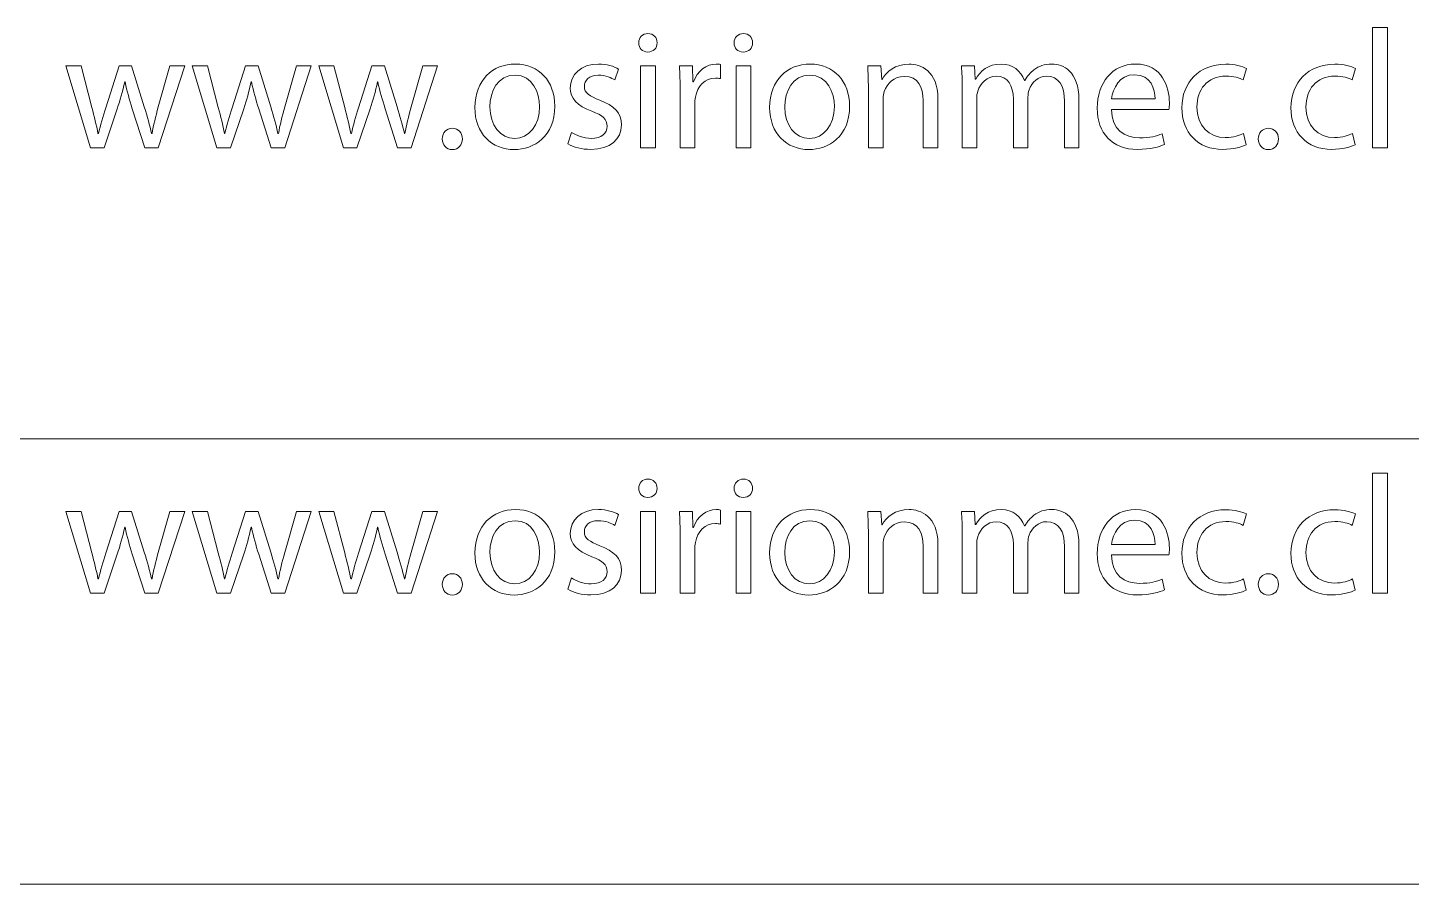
# Model space of a CAD drawing. Header units: inches. Extents: x 4400 to 4800, y 4100 to 4300.
# Drawn here: x 4729.27 to 4770.2, y 4127.54 to 4152.88 of the extents above; entities that cross this region are included whole.
import ezdxf

# ---------------------------------------------------------------- set-up
doc = ezdxf.new("R2010")
doc.units = ezdxf.units.IN
doc.header["$MEASUREMENT"] = 0
doc.layers.add('Capa 1', color=7, linetype='Continuous')

# ---------------------------------------------------------------- blocks, each defined once
blk = doc.blocks.new('block 58')
at = {"layer": 'Capa 1', "color": 1, "lineweight": 9, "true_color": 0xff0000}
for points in [[(4769.051, 4152.876), (4769.491, 4152.876), (4769.491, 4149.325), (4769.051, 4149.325), (4769.051, 4152.876)], [(4747.397, 4149.325), (4747.397, 4151.746), (4747.836, 4151.746), (4747.836, 4149.325), (4747.397, 4149.325)], [(4750.221, 4149.325), (4750.221, 4151.746), (4750.661, 4151.746), (4750.661, 4149.325), (4750.221, 4149.325)]]:
    blk.add_lwpolyline(points, dxfattribs=at)
for points, knots in [([(4747.887, 4152.426), (4747.891, 4152.275), (4747.781, 4152.156), (4747.606, 4152.156), (4747.451, 4152.156), (4747.342, 4152.275), (4747.342, 4152.426), (4747.342, 4152.581), (4747.457, 4152.701), (4747.616, 4152.701), (4747.781, 4152.701), (4747.887, 4152.581), (4747.887, 4152.426)], [0, 0, 0, 0, 1, 1, 1, 2, 2, 2, 3, 3, 3, 4, 4, 4, 4]), ([(4750.711, 4152.426), (4750.716, 4152.275), (4750.606, 4152.156), (4750.431, 4152.156), (4750.276, 4152.156), (4750.166, 4152.275), (4750.166, 4152.426), (4750.166, 4152.581), (4750.281, 4152.701), (4750.441, 4152.701), (4750.606, 4152.701), (4750.711, 4152.581), (4750.711, 4152.426)], [0, 0, 0, 0, 1, 1, 1, 2, 2, 2, 3, 3, 3, 4, 4, 4, 4]), ([(4730.846, 4151.746), (4730.846, 4151.746), (4731.167, 4150.515), (4731.167, 4150.515), (4731.236, 4150.245), (4731.302, 4149.995), (4731.347, 4149.745), (4731.347, 4149.745), (4731.362, 4149.745), (4731.362, 4149.745), (4731.416, 4149.99), (4731.497, 4150.25), (4731.577, 4150.51), (4731.577, 4150.51), (4731.972, 4151.746), (4731.972, 4151.746), (4731.972, 4151.746), (4732.342, 4151.746), (4732.342, 4151.746), (4732.342, 4151.746), (4732.717, 4150.535), (4732.717, 4150.535), (4732.807, 4150.245), (4732.877, 4149.99), (4732.932, 4149.745), (4732.932, 4149.745), (4732.947, 4149.745), (4732.947, 4149.745), (4732.987, 4149.99), (4733.052, 4150.245), (4733.132, 4150.53), (4733.132, 4150.53), (4733.477, 4151.746), (4733.477, 4151.746), (4733.477, 4151.746), (4733.912, 4151.746), (4733.912, 4151.746), (4733.912, 4151.746), (4733.132, 4149.325), (4733.132, 4149.325), (4733.132, 4149.325), (4732.732, 4149.325), (4732.732, 4149.325), (4732.732, 4149.325), (4732.362, 4150.48), (4732.362, 4150.48), (4732.277, 4150.75), (4732.207, 4150.99), (4732.147, 4151.275), (4732.147, 4151.275), (4732.137, 4151.275), (4732.137, 4151.275), (4732.077, 4150.985), (4732.002, 4150.735), (4731.917, 4150.475), (4731.917, 4150.475), (4731.527, 4149.325), (4731.527, 4149.325), (4731.527, 4149.325), (4731.127, 4149.325), (4731.127, 4149.325), (4731.127, 4149.325), (4730.397, 4151.746), (4730.397, 4151.746), (4730.397, 4151.746), (4730.846, 4151.746), (4730.846, 4151.746)], [0, 0, 0, 0, 1, 1, 1, 2, 2, 2, 3, 3, 3, 4, 4, 4, 5, 5, 5, 6, 6, 6, 7, 7, 7, 8, 8, 8, 9, 9, 9, 10, 10, 10, 11, 11, 11, 12, 12, 12, 13, 13, 13, 14, 14, 14, 15, 15, 15, 16, 16, 16, 17, 17, 17, 18, 18, 18, 19, 19, 19, 20, 20, 20, 21, 21, 21, 22, 22, 22, 22]), ([(4734.586, 4151.746), (4734.586, 4151.746), (4734.907, 4150.515), (4734.907, 4150.515), (4734.976, 4150.245), (4735.042, 4149.995), (4735.087, 4149.745), (4735.087, 4149.745), (4735.102, 4149.745), (4735.102, 4149.745), (4735.156, 4149.99), (4735.237, 4150.25), (4735.317, 4150.51), (4735.317, 4150.51), (4735.712, 4151.746), (4735.712, 4151.746), (4735.712, 4151.746), (4736.082, 4151.746), (4736.082, 4151.746), (4736.082, 4151.746), (4736.457, 4150.535), (4736.457, 4150.535), (4736.547, 4150.245), (4736.617, 4149.99), (4736.672, 4149.745), (4736.672, 4149.745), (4736.687, 4149.745), (4736.687, 4149.745), (4736.727, 4149.99), (4736.792, 4150.245), (4736.872, 4150.53), (4736.872, 4150.53), (4737.217, 4151.746), (4737.217, 4151.746), (4737.217, 4151.746), (4737.652, 4151.746), (4737.652, 4151.746), (4737.652, 4151.746), (4736.872, 4149.325), (4736.872, 4149.325), (4736.872, 4149.325), (4736.472, 4149.325), (4736.472, 4149.325), (4736.472, 4149.325), (4736.102, 4150.48), (4736.102, 4150.48), (4736.017, 4150.75), (4735.947, 4150.99), (4735.887, 4151.275), (4735.887, 4151.275), (4735.877, 4151.275), (4735.877, 4151.275), (4735.817, 4150.985), (4735.742, 4150.735), (4735.657, 4150.475), (4735.657, 4150.475), (4735.267, 4149.325), (4735.267, 4149.325), (4735.267, 4149.325), (4734.867, 4149.325), (4734.867, 4149.325), (4734.867, 4149.325), (4734.137, 4151.746), (4734.137, 4151.746), (4734.137, 4151.746), (4734.586, 4151.746), (4734.586, 4151.746)], [0, 0, 0, 0, 1, 1, 1, 2, 2, 2, 3, 3, 3, 4, 4, 4, 5, 5, 5, 6, 6, 6, 7, 7, 7, 8, 8, 8, 9, 9, 9, 10, 10, 10, 11, 11, 11, 12, 12, 12, 13, 13, 13, 14, 14, 14, 15, 15, 15, 16, 16, 16, 17, 17, 17, 18, 18, 18, 19, 19, 19, 20, 20, 20, 21, 21, 21, 22, 22, 22, 22]), ([(4738.326, 4151.746), (4738.326, 4151.746), (4738.647, 4150.515), (4738.647, 4150.515), (4738.716, 4150.245), (4738.782, 4149.995), (4738.827, 4149.745), (4738.827, 4149.745), (4738.842, 4149.745), (4738.842, 4149.745), (4738.896, 4149.99), (4738.977, 4150.25), (4739.057, 4150.51), (4739.057, 4150.51), (4739.452, 4151.746), (4739.452, 4151.746), (4739.452, 4151.746), (4739.822, 4151.746), (4739.822, 4151.746), (4739.822, 4151.746), (4740.197, 4150.535), (4740.197, 4150.535), (4740.287, 4150.245), (4740.357, 4149.99), (4740.412, 4149.745), (4740.412, 4149.745), (4740.427, 4149.745), (4740.427, 4149.745), (4740.467, 4149.99), (4740.532, 4150.245), (4740.612, 4150.53), (4740.612, 4150.53), (4740.957, 4151.746), (4740.957, 4151.746), (4740.957, 4151.746), (4741.392, 4151.746), (4741.392, 4151.746), (4741.392, 4151.746), (4740.612, 4149.325), (4740.612, 4149.325), (4740.612, 4149.325), (4740.212, 4149.325), (4740.212, 4149.325), (4740.212, 4149.325), (4739.842, 4150.48), (4739.842, 4150.48), (4739.757, 4150.75), (4739.687, 4150.99), (4739.627, 4151.275), (4739.627, 4151.275), (4739.617, 4151.275), (4739.617, 4151.275), (4739.557, 4150.985), (4739.482, 4150.735), (4739.396, 4150.475), (4739.396, 4150.475), (4739.007, 4149.325), (4739.007, 4149.325), (4739.007, 4149.325), (4738.607, 4149.325), (4738.607, 4149.325), (4738.607, 4149.325), (4737.877, 4151.746), (4737.877, 4151.746), (4737.877, 4151.746), (4738.326, 4151.746), (4738.326, 4151.746)], [0, 0, 0, 0, 1, 1, 1, 2, 2, 2, 3, 3, 3, 4, 4, 4, 5, 5, 5, 6, 6, 6, 7, 7, 7, 8, 8, 8, 9, 9, 9, 10, 10, 10, 11, 11, 11, 12, 12, 12, 13, 13, 13, 14, 14, 14, 15, 15, 15, 16, 16, 16, 17, 17, 17, 18, 18, 18, 19, 19, 19, 20, 20, 20, 21, 21, 21, 22, 22, 22, 22]), ([(4744.862, 4150.555), (4744.862, 4149.66), (4744.242, 4149.27), (4743.657, 4149.27), (4743.001, 4149.27), (4742.496, 4149.75), (4742.496, 4150.515), (4742.496, 4151.325), (4743.026, 4151.8), (4743.697, 4151.8), (4744.392, 4151.8), (4744.862, 4151.295), (4744.862, 4150.555)], [0, 0, 0, 0, 1, 1, 1, 2, 2, 2, 3, 3, 3, 4, 4, 4, 4]), ([(4745.356, 4149.775), (4745.486, 4149.69), (4745.716, 4149.6), (4745.936, 4149.6), (4746.256, 4149.6), (4746.407, 4149.76), (4746.407, 4149.96), (4746.407, 4150.17), (4746.281, 4150.285), (4745.956, 4150.405), (4745.521, 4150.56), (4745.316, 4150.8), (4745.316, 4151.09), (4745.316, 4151.48), (4745.631, 4151.8), (4746.151, 4151.8), (4746.396, 4151.8), (4746.611, 4151.73), (4746.746, 4151.65), (4746.746, 4151.65), (4746.636, 4151.33), (4746.636, 4151.33), (4746.542, 4151.39), (4746.367, 4151.47), (4746.141, 4151.47), (4745.882, 4151.47), (4745.736, 4151.32), (4745.736, 4151.14), (4745.736, 4150.94), (4745.882, 4150.85), (4746.196, 4150.73), (4746.616, 4150.57), (4746.832, 4150.36), (4746.832, 4150), (4746.832, 4149.575), (4746.502, 4149.275), (4745.926, 4149.275), (4745.661, 4149.275), (4745.416, 4149.34), (4745.246, 4149.44), (4745.246, 4149.44), (4745.356, 4149.775), (4745.356, 4149.775)], [0, 0, 0, 0, 1, 1, 1, 2, 2, 2, 3, 3, 3, 4, 4, 4, 5, 5, 5, 6, 6, 6, 7, 7, 7, 8, 8, 8, 9, 9, 9, 10, 10, 10, 11, 11, 11, 12, 12, 12, 13, 13, 13, 14, 14, 14, 14]), ([(4748.567, 4150.99), (4748.567, 4151.275), (4748.561, 4151.52), (4748.547, 4151.746), (4748.547, 4151.746), (4748.931, 4151.746), (4748.931, 4151.746), (4748.931, 4151.746), (4748.946, 4151.27), (4748.946, 4151.27), (4748.946, 4151.27), (4748.966, 4151.27), (4748.966, 4151.27), (4749.077, 4151.595), (4749.342, 4151.8), (4749.637, 4151.8), (4749.686, 4151.8), (4749.721, 4151.796), (4749.761, 4151.786), (4749.761, 4151.786), (4749.761, 4151.37), (4749.761, 4151.37), (4749.717, 4151.38), (4749.672, 4151.385), (4749.611, 4151.385), (4749.301, 4151.385), (4749.081, 4151.15), (4749.021, 4150.82), (4749.012, 4150.76), (4749.001, 4150.69), (4749.001, 4150.615), (4749.001, 4150.615), (4749.001, 4149.325), (4749.001, 4149.325), (4749.001, 4149.325), (4748.567, 4149.325), (4748.567, 4149.325), (4748.567, 4149.325), (4748.567, 4150.99), (4748.567, 4150.99)], [0, 0, 0, 0, 1, 1, 1, 2, 2, 2, 3, 3, 3, 4, 4, 4, 5, 5, 5, 6, 6, 6, 7, 7, 7, 8, 8, 8, 9, 9, 9, 10, 10, 10, 11, 11, 11, 12, 12, 12, 13, 13, 13, 13]), ([(4753.581, 4150.555), (4753.581, 4149.66), (4752.961, 4149.27), (4752.376, 4149.27), (4751.721, 4149.27), (4751.216, 4149.75), (4751.216, 4150.515), (4751.216, 4151.325), (4751.746, 4151.8), (4752.416, 4151.8), (4753.111, 4151.8), (4753.581, 4151.295), (4753.581, 4150.555)], [0, 0, 0, 0, 1, 1, 1, 2, 2, 2, 3, 3, 3, 4, 4, 4, 4]), ([(4754.136, 4151.09), (4754.136, 4151.34), (4754.131, 4151.545), (4754.116, 4151.746), (4754.116, 4151.746), (4754.506, 4151.746), (4754.506, 4151.746), (4754.506, 4151.746), (4754.531, 4151.345), (4754.531, 4151.345), (4754.531, 4151.345), (4754.541, 4151.345), (4754.541, 4151.345), (4754.661, 4151.575), (4754.941, 4151.8), (4755.341, 4151.8), (4755.676, 4151.8), (4756.196, 4151.601), (4756.196, 4150.77), (4756.196, 4150.77), (4756.196, 4149.325), (4756.196, 4149.325), (4756.196, 4149.325), (4755.757, 4149.325), (4755.757, 4149.325), (4755.757, 4149.325), (4755.757, 4150.72), (4755.757, 4150.72), (4755.757, 4151.11), (4755.611, 4151.435), (4755.196, 4151.435), (4754.906, 4151.435), (4754.681, 4151.23), (4754.606, 4150.985), (4754.586, 4150.93), (4754.576, 4150.855), (4754.576, 4150.78), (4754.576, 4150.78), (4754.576, 4149.325), (4754.576, 4149.325), (4754.576, 4149.325), (4754.136, 4149.325), (4754.136, 4149.325), (4754.136, 4149.325), (4754.136, 4151.09), (4754.136, 4151.09)], [0, 0, 0, 0, 1, 1, 1, 2, 2, 2, 3, 3, 3, 4, 4, 4, 5, 5, 5, 6, 6, 6, 7, 7, 7, 8, 8, 8, 9, 9, 9, 10, 10, 10, 11, 11, 11, 12, 12, 12, 13, 13, 13, 14, 14, 14, 15, 15, 15, 15]), ([(4756.911, 4151.09), (4756.911, 4151.34), (4756.906, 4151.545), (4756.891, 4151.746), (4756.891, 4151.746), (4757.276, 4151.746), (4757.276, 4151.746), (4757.276, 4151.746), (4757.296, 4151.355), (4757.296, 4151.355), (4757.296, 4151.355), (4757.311, 4151.355), (4757.311, 4151.355), (4757.446, 4151.585), (4757.671, 4151.8), (4758.071, 4151.8), (4758.401, 4151.8), (4758.651, 4151.601), (4758.757, 4151.315), (4758.757, 4151.315), (4758.766, 4151.315), (4758.766, 4151.315), (4758.841, 4151.45), (4758.936, 4151.555), (4759.036, 4151.63), (4759.182, 4151.74), (4759.342, 4151.8), (4759.572, 4151.8), (4759.891, 4151.8), (4760.367, 4151.591), (4760.367, 4150.75), (4760.367, 4150.75), (4760.367, 4149.325), (4760.367, 4149.325), (4760.367, 4149.325), (4759.937, 4149.325), (4759.937, 4149.325), (4759.937, 4149.325), (4759.937, 4150.695), (4759.937, 4150.695), (4759.937, 4151.16), (4759.767, 4151.44), (4759.411, 4151.44), (4759.162, 4151.44), (4758.967, 4151.255), (4758.892, 4151.04), (4758.872, 4150.98), (4758.856, 4150.9), (4758.856, 4150.82), (4758.856, 4150.82), (4758.856, 4149.325), (4758.856, 4149.325), (4758.856, 4149.325), (4758.427, 4149.325), (4758.427, 4149.325), (4758.427, 4149.325), (4758.427, 4150.775), (4758.427, 4150.775), (4758.427, 4151.16), (4758.256, 4151.44), (4757.921, 4151.44), (4757.646, 4151.44), (4757.446, 4151.22), (4757.376, 4151), (4757.351, 4150.935), (4757.341, 4150.86), (4757.341, 4150.785), (4757.341, 4150.785), (4757.341, 4149.325), (4757.341, 4149.325), (4757.341, 4149.325), (4756.911, 4149.325), (4756.911, 4149.325), (4756.911, 4149.325), (4756.911, 4151.09), (4756.911, 4151.09)], [0, 0, 0, 0, 1, 1, 1, 2, 2, 2, 3, 3, 3, 4, 4, 4, 5, 5, 5, 6, 6, 6, 7, 7, 7, 8, 8, 8, 9, 9, 9, 10, 10, 10, 11, 11, 11, 12, 12, 12, 13, 13, 13, 14, 14, 14, 15, 15, 15, 16, 16, 16, 17, 17, 17, 18, 18, 18, 19, 19, 19, 20, 20, 20, 21, 21, 21, 22, 22, 22, 23, 23, 23, 24, 24, 24, 25, 25, 25, 25]), ([(4761.326, 4150.455), (4761.336, 4149.86), (4761.716, 4149.615), (4762.156, 4149.615), (4762.471, 4149.615), (4762.661, 4149.67), (4762.827, 4149.74), (4762.827, 4149.74), (4762.901, 4149.425), (4762.901, 4149.425), (4762.746, 4149.355), (4762.481, 4149.275), (4762.096, 4149.275), (4761.351, 4149.275), (4760.906, 4149.765), (4760.906, 4150.495), (4760.906, 4151.225), (4761.336, 4151.8), (4762.041, 4151.8), (4762.831, 4151.8), (4763.042, 4151.105), (4763.042, 4150.66), (4763.042, 4150.57), (4763.031, 4150.5), (4763.026, 4150.455), (4763.026, 4150.455), (4761.326, 4150.455), (4761.326, 4150.455)], [0, 0, 0, 0, 1, 1, 1, 2, 2, 2, 3, 3, 3, 4, 4, 4, 5, 5, 5, 6, 6, 6, 7, 7, 7, 8, 8, 8, 9, 9, 9, 9]), ([(4765.311, 4149.415), (4765.196, 4149.355), (4764.941, 4149.275), (4764.616, 4149.275), (4763.886, 4149.275), (4763.411, 4149.77), (4763.411, 4150.51), (4763.411, 4151.255), (4763.921, 4151.796), (4764.711, 4151.796), (4764.971, 4151.796), (4765.201, 4151.73), (4765.322, 4151.67), (4765.322, 4151.67), (4765.221, 4151.33), (4765.221, 4151.33), (4765.116, 4151.39), (4764.951, 4151.445), (4764.711, 4151.445), (4764.156, 4151.445), (4763.856, 4151.035), (4763.856, 4150.53), (4763.856, 4149.97), (4764.216, 4149.625), (4764.696, 4149.625), (4764.946, 4149.625), (4765.111, 4149.69), (4765.236, 4149.745), (4765.236, 4149.745), (4765.311, 4149.415), (4765.311, 4149.415)], [0, 0, 0, 0, 1, 1, 1, 2, 2, 2, 3, 3, 3, 4, 4, 4, 5, 5, 5, 6, 6, 6, 7, 7, 7, 8, 8, 8, 9, 9, 9, 10, 10, 10, 10]), ([(4768.536, 4149.415), (4768.421, 4149.355), (4768.166, 4149.275), (4767.841, 4149.275), (4767.111, 4149.275), (4766.636, 4149.77), (4766.636, 4150.51), (4766.636, 4151.255), (4767.146, 4151.796), (4767.936, 4151.796), (4768.196, 4151.796), (4768.426, 4151.73), (4768.546, 4151.67), (4768.546, 4151.67), (4768.446, 4151.33), (4768.446, 4151.33), (4768.341, 4151.39), (4768.176, 4151.445), (4767.936, 4151.445), (4767.381, 4151.445), (4767.081, 4151.035), (4767.081, 4150.53), (4767.081, 4149.97), (4767.441, 4149.625), (4767.921, 4149.625), (4768.171, 4149.625), (4768.336, 4149.69), (4768.461, 4149.745), (4768.461, 4149.745), (4768.536, 4149.415), (4768.536, 4149.415)], [0, 0, 0, 0, 1, 1, 1, 2, 2, 2, 3, 3, 3, 4, 4, 4, 5, 5, 5, 6, 6, 6, 7, 7, 7, 8, 8, 8, 9, 9, 9, 10, 10, 10, 10]), ([(4742.942, 4150.53), (4742.942, 4150), (4743.247, 4149.6), (4743.677, 4149.6), (4744.097, 4149.6), (4744.412, 4149.995), (4744.412, 4150.54), (4744.412, 4150.95), (4744.207, 4151.47), (4743.686, 4151.47), (4743.167, 4151.47), (4742.942, 4150.99), (4742.942, 4150.53)], [0, 0, 0, 0, 1, 1, 1, 2, 2, 2, 3, 3, 3, 4, 4, 4, 4]), ([(4751.661, 4150.53), (4751.661, 4150), (4751.966, 4149.6), (4752.396, 4149.6), (4752.817, 4149.6), (4753.131, 4149.995), (4753.131, 4150.54), (4753.131, 4150.95), (4752.926, 4151.47), (4752.406, 4151.47), (4751.886, 4151.47), (4751.661, 4150.99), (4751.661, 4150.53)], [0, 0, 0, 0, 1, 1, 1, 2, 2, 2, 3, 3, 3, 4, 4, 4, 4]), ([(4762.616, 4150.77), (4762.621, 4151.05), (4762.501, 4151.485), (4762.006, 4151.485), (4761.561, 4151.485), (4761.366, 4151.075), (4761.331, 4150.77), (4761.331, 4150.77), (4762.616, 4150.77), (4762.616, 4150.77)], [0, 0, 0, 0, 1, 1, 1, 2, 2, 2, 3, 3, 3, 3]), ([(4741.532, 4149.585), (4741.532, 4149.77), (4741.656, 4149.9), (4741.831, 4149.9), (4742.007, 4149.9), (4742.126, 4149.77), (4742.126, 4149.585), (4742.126, 4149.405), (4742.011, 4149.27), (4741.827, 4149.27), (4741.652, 4149.27), (4741.532, 4149.405), (4741.532, 4149.585)], [0, 0, 0, 0, 1, 1, 1, 2, 2, 2, 3, 3, 3, 4, 4, 4, 4]), ([(4765.671, 4149.585), (4765.671, 4149.77), (4765.796, 4149.9), (4765.971, 4149.9), (4766.146, 4149.9), (4766.266, 4149.77), (4766.266, 4149.585), (4766.266, 4149.405), (4766.151, 4149.27), (4765.966, 4149.27), (4765.791, 4149.27), (4765.671, 4149.405), (4765.671, 4149.585)], [0, 0, 0, 0, 1, 1, 1, 2, 2, 2, 3, 3, 3, 4, 4, 4, 4])]:
    blk.add_open_spline(points, degree=3, knots=knots, dxfattribs=at)
blk = doc.blocks.new('block 59')
at = {"layer": 'Capa 1', "color": 1, "lineweight": 9, "true_color": 0xff0000}
for points in [[(4769.051, 4139.701), (4769.491, 4139.701), (4769.491, 4136.151), (4769.051, 4136.151), (4769.051, 4139.701)], [(4747.397, 4136.151), (4747.397, 4138.572), (4747.836, 4138.572), (4747.836, 4136.151), (4747.397, 4136.151)], [(4750.221, 4136.151), (4750.221, 4138.572), (4750.661, 4138.572), (4750.661, 4136.151), (4750.221, 4136.151)]]:
    blk.add_lwpolyline(points, dxfattribs=at)
for points, knots in [([(4747.887, 4139.252), (4747.891, 4139.101), (4747.781, 4138.981), (4747.606, 4138.981), (4747.451, 4138.981), (4747.342, 4139.101), (4747.342, 4139.252), (4747.342, 4139.407), (4747.457, 4139.526), (4747.616, 4139.526), (4747.781, 4139.526), (4747.887, 4139.407), (4747.887, 4139.252)], [0, 0, 0, 0, 1, 1, 1, 2, 2, 2, 3, 3, 3, 4, 4, 4, 4]), ([(4750.711, 4139.252), (4750.716, 4139.101), (4750.606, 4138.981), (4750.431, 4138.981), (4750.276, 4138.981), (4750.166, 4139.101), (4750.166, 4139.252), (4750.166, 4139.407), (4750.281, 4139.526), (4750.441, 4139.526), (4750.606, 4139.526), (4750.711, 4139.407), (4750.711, 4139.252)], [0, 0, 0, 0, 1, 1, 1, 2, 2, 2, 3, 3, 3, 4, 4, 4, 4]), ([(4730.846, 4138.572), (4730.846, 4138.572), (4731.167, 4137.341), (4731.167, 4137.341), (4731.236, 4137.071), (4731.302, 4136.821), (4731.347, 4136.571), (4731.347, 4136.571), (4731.362, 4136.571), (4731.362, 4136.571), (4731.416, 4136.816), (4731.497, 4137.076), (4731.577, 4137.336), (4731.577, 4137.336), (4731.972, 4138.572), (4731.972, 4138.572), (4731.972, 4138.572), (4732.342, 4138.572), (4732.342, 4138.572), (4732.342, 4138.572), (4732.717, 4137.361), (4732.717, 4137.361), (4732.807, 4137.071), (4732.877, 4136.816), (4732.932, 4136.571), (4732.932, 4136.571), (4732.947, 4136.571), (4732.947, 4136.571), (4732.987, 4136.816), (4733.052, 4137.071), (4733.132, 4137.356), (4733.132, 4137.356), (4733.477, 4138.572), (4733.477, 4138.572), (4733.477, 4138.572), (4733.912, 4138.572), (4733.912, 4138.572), (4733.912, 4138.572), (4733.132, 4136.151), (4733.132, 4136.151), (4733.132, 4136.151), (4732.732, 4136.151), (4732.732, 4136.151), (4732.732, 4136.151), (4732.362, 4137.306), (4732.362, 4137.306), (4732.277, 4137.576), (4732.207, 4137.816), (4732.147, 4138.101), (4732.147, 4138.101), (4732.137, 4138.101), (4732.137, 4138.101), (4732.077, 4137.811), (4732.002, 4137.561), (4731.917, 4137.301), (4731.917, 4137.301), (4731.527, 4136.151), (4731.527, 4136.151), (4731.527, 4136.151), (4731.127, 4136.151), (4731.127, 4136.151), (4731.127, 4136.151), (4730.397, 4138.572), (4730.397, 4138.572), (4730.397, 4138.572), (4730.846, 4138.572), (4730.846, 4138.572)], [0, 0, 0, 0, 1, 1, 1, 2, 2, 2, 3, 3, 3, 4, 4, 4, 5, 5, 5, 6, 6, 6, 7, 7, 7, 8, 8, 8, 9, 9, 9, 10, 10, 10, 11, 11, 11, 12, 12, 12, 13, 13, 13, 14, 14, 14, 15, 15, 15, 16, 16, 16, 17, 17, 17, 18, 18, 18, 19, 19, 19, 20, 20, 20, 21, 21, 21, 22, 22, 22, 22]), ([(4734.586, 4138.572), (4734.586, 4138.572), (4734.907, 4137.341), (4734.907, 4137.341), (4734.976, 4137.071), (4735.042, 4136.821), (4735.087, 4136.571), (4735.087, 4136.571), (4735.102, 4136.571), (4735.102, 4136.571), (4735.156, 4136.816), (4735.237, 4137.076), (4735.317, 4137.336), (4735.317, 4137.336), (4735.712, 4138.572), (4735.712, 4138.572), (4735.712, 4138.572), (4736.082, 4138.572), (4736.082, 4138.572), (4736.082, 4138.572), (4736.457, 4137.361), (4736.457, 4137.361), (4736.547, 4137.071), (4736.617, 4136.816), (4736.672, 4136.571), (4736.672, 4136.571), (4736.687, 4136.571), (4736.687, 4136.571), (4736.727, 4136.816), (4736.792, 4137.071), (4736.872, 4137.356), (4736.872, 4137.356), (4737.217, 4138.572), (4737.217, 4138.572), (4737.217, 4138.572), (4737.652, 4138.572), (4737.652, 4138.572), (4737.652, 4138.572), (4736.872, 4136.151), (4736.872, 4136.151), (4736.872, 4136.151), (4736.472, 4136.151), (4736.472, 4136.151), (4736.472, 4136.151), (4736.102, 4137.306), (4736.102, 4137.306), (4736.017, 4137.576), (4735.947, 4137.816), (4735.887, 4138.101), (4735.887, 4138.101), (4735.877, 4138.101), (4735.877, 4138.101), (4735.817, 4137.811), (4735.742, 4137.561), (4735.657, 4137.301), (4735.657, 4137.301), (4735.267, 4136.151), (4735.267, 4136.151), (4735.267, 4136.151), (4734.867, 4136.151), (4734.867, 4136.151), (4734.867, 4136.151), (4734.137, 4138.572), (4734.137, 4138.572), (4734.137, 4138.572), (4734.586, 4138.572), (4734.586, 4138.572)], [0, 0, 0, 0, 1, 1, 1, 2, 2, 2, 3, 3, 3, 4, 4, 4, 5, 5, 5, 6, 6, 6, 7, 7, 7, 8, 8, 8, 9, 9, 9, 10, 10, 10, 11, 11, 11, 12, 12, 12, 13, 13, 13, 14, 14, 14, 15, 15, 15, 16, 16, 16, 17, 17, 17, 18, 18, 18, 19, 19, 19, 20, 20, 20, 21, 21, 21, 22, 22, 22, 22]), ([(4738.326, 4138.572), (4738.326, 4138.572), (4738.647, 4137.341), (4738.647, 4137.341), (4738.716, 4137.071), (4738.782, 4136.821), (4738.827, 4136.571), (4738.827, 4136.571), (4738.842, 4136.571), (4738.842, 4136.571), (4738.896, 4136.816), (4738.977, 4137.076), (4739.057, 4137.336), (4739.057, 4137.336), (4739.452, 4138.572), (4739.452, 4138.572), (4739.452, 4138.572), (4739.822, 4138.572), (4739.822, 4138.572), (4739.822, 4138.572), (4740.197, 4137.361), (4740.197, 4137.361), (4740.287, 4137.071), (4740.357, 4136.816), (4740.412, 4136.571), (4740.412, 4136.571), (4740.427, 4136.571), (4740.427, 4136.571), (4740.467, 4136.816), (4740.532, 4137.071), (4740.612, 4137.356), (4740.612, 4137.356), (4740.957, 4138.572), (4740.957, 4138.572), (4740.957, 4138.572), (4741.392, 4138.572), (4741.392, 4138.572), (4741.392, 4138.572), (4740.612, 4136.151), (4740.612, 4136.151), (4740.612, 4136.151), (4740.212, 4136.151), (4740.212, 4136.151), (4740.212, 4136.151), (4739.842, 4137.306), (4739.842, 4137.306), (4739.757, 4137.576), (4739.687, 4137.816), (4739.627, 4138.101), (4739.627, 4138.101), (4739.617, 4138.101), (4739.617, 4138.101), (4739.557, 4137.811), (4739.482, 4137.561), (4739.396, 4137.301), (4739.396, 4137.301), (4739.007, 4136.151), (4739.007, 4136.151), (4739.007, 4136.151), (4738.607, 4136.151), (4738.607, 4136.151), (4738.607, 4136.151), (4737.877, 4138.572), (4737.877, 4138.572), (4737.877, 4138.572), (4738.326, 4138.572), (4738.326, 4138.572)], [0, 0, 0, 0, 1, 1, 1, 2, 2, 2, 3, 3, 3, 4, 4, 4, 5, 5, 5, 6, 6, 6, 7, 7, 7, 8, 8, 8, 9, 9, 9, 10, 10, 10, 11, 11, 11, 12, 12, 12, 13, 13, 13, 14, 14, 14, 15, 15, 15, 16, 16, 16, 17, 17, 17, 18, 18, 18, 19, 19, 19, 20, 20, 20, 21, 21, 21, 22, 22, 22, 22]), ([(4744.862, 4137.381), (4744.862, 4136.486), (4744.242, 4136.096), (4743.657, 4136.096), (4743.001, 4136.096), (4742.496, 4136.576), (4742.496, 4137.341), (4742.496, 4138.151), (4743.026, 4138.626), (4743.697, 4138.626), (4744.392, 4138.626), (4744.862, 4138.121), (4744.862, 4137.381)], [0, 0, 0, 0, 1, 1, 1, 2, 2, 2, 3, 3, 3, 4, 4, 4, 4]), ([(4745.356, 4136.601), (4745.486, 4136.516), (4745.716, 4136.426), (4745.936, 4136.426), (4746.256, 4136.426), (4746.407, 4136.586), (4746.407, 4136.786), (4746.407, 4136.996), (4746.281, 4137.111), (4745.956, 4137.231), (4745.521, 4137.386), (4745.316, 4137.626), (4745.316, 4137.916), (4745.316, 4138.306), (4745.631, 4138.626), (4746.151, 4138.626), (4746.396, 4138.626), (4746.611, 4138.556), (4746.746, 4138.476), (4746.746, 4138.476), (4746.636, 4138.156), (4746.636, 4138.156), (4746.542, 4138.216), (4746.367, 4138.296), (4746.141, 4138.296), (4745.882, 4138.296), (4745.736, 4138.146), (4745.736, 4137.966), (4745.736, 4137.766), (4745.882, 4137.676), (4746.196, 4137.556), (4746.616, 4137.396), (4746.832, 4137.186), (4746.832, 4136.826), (4746.832, 4136.401), (4746.502, 4136.101), (4745.926, 4136.101), (4745.661, 4136.101), (4745.416, 4136.166), (4745.246, 4136.266), (4745.246, 4136.266), (4745.356, 4136.601), (4745.356, 4136.601)], [0, 0, 0, 0, 1, 1, 1, 2, 2, 2, 3, 3, 3, 4, 4, 4, 5, 5, 5, 6, 6, 6, 7, 7, 7, 8, 8, 8, 9, 9, 9, 10, 10, 10, 11, 11, 11, 12, 12, 12, 13, 13, 13, 14, 14, 14, 14]), ([(4748.567, 4137.816), (4748.567, 4138.101), (4748.561, 4138.346), (4748.547, 4138.572), (4748.547, 4138.572), (4748.931, 4138.572), (4748.931, 4138.572), (4748.931, 4138.572), (4748.946, 4138.096), (4748.946, 4138.096), (4748.946, 4138.096), (4748.966, 4138.096), (4748.966, 4138.096), (4749.077, 4138.421), (4749.342, 4138.626), (4749.637, 4138.626), (4749.686, 4138.626), (4749.721, 4138.621), (4749.761, 4138.611), (4749.761, 4138.611), (4749.761, 4138.196), (4749.761, 4138.196), (4749.717, 4138.206), (4749.672, 4138.211), (4749.611, 4138.211), (4749.301, 4138.211), (4749.081, 4137.976), (4749.021, 4137.646), (4749.012, 4137.586), (4749.001, 4137.516), (4749.001, 4137.441), (4749.001, 4137.441), (4749.001, 4136.151), (4749.001, 4136.151), (4749.001, 4136.151), (4748.567, 4136.151), (4748.567, 4136.151), (4748.567, 4136.151), (4748.567, 4137.816), (4748.567, 4137.816)], [0, 0, 0, 0, 1, 1, 1, 2, 2, 2, 3, 3, 3, 4, 4, 4, 5, 5, 5, 6, 6, 6, 7, 7, 7, 8, 8, 8, 9, 9, 9, 10, 10, 10, 11, 11, 11, 12, 12, 12, 13, 13, 13, 13]), ([(4753.581, 4137.381), (4753.581, 4136.486), (4752.961, 4136.096), (4752.376, 4136.096), (4751.721, 4136.096), (4751.216, 4136.576), (4751.216, 4137.341), (4751.216, 4138.151), (4751.746, 4138.626), (4752.416, 4138.626), (4753.111, 4138.626), (4753.581, 4138.121), (4753.581, 4137.381)], [0, 0, 0, 0, 1, 1, 1, 2, 2, 2, 3, 3, 3, 4, 4, 4, 4]), ([(4754.136, 4137.916), (4754.136, 4138.166), (4754.131, 4138.371), (4754.116, 4138.572), (4754.116, 4138.572), (4754.506, 4138.572), (4754.506, 4138.572), (4754.506, 4138.572), (4754.531, 4138.171), (4754.531, 4138.171), (4754.531, 4138.171), (4754.541, 4138.171), (4754.541, 4138.171), (4754.661, 4138.401), (4754.941, 4138.626), (4755.341, 4138.626), (4755.676, 4138.626), (4756.196, 4138.426), (4756.196, 4137.596), (4756.196, 4137.596), (4756.196, 4136.151), (4756.196, 4136.151), (4756.196, 4136.151), (4755.757, 4136.151), (4755.757, 4136.151), (4755.757, 4136.151), (4755.757, 4137.546), (4755.757, 4137.546), (4755.757, 4137.936), (4755.611, 4138.261), (4755.196, 4138.261), (4754.906, 4138.261), (4754.681, 4138.056), (4754.606, 4137.811), (4754.586, 4137.756), (4754.576, 4137.681), (4754.576, 4137.606), (4754.576, 4137.606), (4754.576, 4136.151), (4754.576, 4136.151), (4754.576, 4136.151), (4754.136, 4136.151), (4754.136, 4136.151), (4754.136, 4136.151), (4754.136, 4137.916), (4754.136, 4137.916)], [0, 0, 0, 0, 1, 1, 1, 2, 2, 2, 3, 3, 3, 4, 4, 4, 5, 5, 5, 6, 6, 6, 7, 7, 7, 8, 8, 8, 9, 9, 9, 10, 10, 10, 11, 11, 11, 12, 12, 12, 13, 13, 13, 14, 14, 14, 15, 15, 15, 15]), ([(4756.911, 4137.916), (4756.911, 4138.166), (4756.906, 4138.371), (4756.891, 4138.572), (4756.891, 4138.572), (4757.276, 4138.572), (4757.276, 4138.572), (4757.276, 4138.572), (4757.296, 4138.181), (4757.296, 4138.181), (4757.296, 4138.181), (4757.311, 4138.181), (4757.311, 4138.181), (4757.446, 4138.411), (4757.671, 4138.626), (4758.071, 4138.626), (4758.401, 4138.626), (4758.651, 4138.426), (4758.757, 4138.141), (4758.757, 4138.141), (4758.766, 4138.141), (4758.766, 4138.141), (4758.841, 4138.276), (4758.936, 4138.381), (4759.036, 4138.456), (4759.182, 4138.566), (4759.342, 4138.626), (4759.572, 4138.626), (4759.891, 4138.626), (4760.367, 4138.416), (4760.367, 4137.576), (4760.367, 4137.576), (4760.367, 4136.151), (4760.367, 4136.151), (4760.367, 4136.151), (4759.937, 4136.151), (4759.937, 4136.151), (4759.937, 4136.151), (4759.937, 4137.521), (4759.937, 4137.521), (4759.937, 4137.986), (4759.767, 4138.266), (4759.411, 4138.266), (4759.162, 4138.266), (4758.967, 4138.081), (4758.892, 4137.866), (4758.872, 4137.806), (4758.856, 4137.726), (4758.856, 4137.646), (4758.856, 4137.646), (4758.856, 4136.151), (4758.856, 4136.151), (4758.856, 4136.151), (4758.427, 4136.151), (4758.427, 4136.151), (4758.427, 4136.151), (4758.427, 4137.601), (4758.427, 4137.601), (4758.427, 4137.986), (4758.256, 4138.266), (4757.921, 4138.266), (4757.646, 4138.266), (4757.446, 4138.046), (4757.376, 4137.826), (4757.351, 4137.761), (4757.341, 4137.686), (4757.341, 4137.611), (4757.341, 4137.611), (4757.341, 4136.151), (4757.341, 4136.151), (4757.341, 4136.151), (4756.911, 4136.151), (4756.911, 4136.151), (4756.911, 4136.151), (4756.911, 4137.916), (4756.911, 4137.916)], [0, 0, 0, 0, 1, 1, 1, 2, 2, 2, 3, 3, 3, 4, 4, 4, 5, 5, 5, 6, 6, 6, 7, 7, 7, 8, 8, 8, 9, 9, 9, 10, 10, 10, 11, 11, 11, 12, 12, 12, 13, 13, 13, 14, 14, 14, 15, 15, 15, 16, 16, 16, 17, 17, 17, 18, 18, 18, 19, 19, 19, 20, 20, 20, 21, 21, 21, 22, 22, 22, 23, 23, 23, 24, 24, 24, 25, 25, 25, 25]), ([(4761.326, 4137.281), (4761.336, 4136.686), (4761.716, 4136.441), (4762.156, 4136.441), (4762.471, 4136.441), (4762.661, 4136.496), (4762.827, 4136.566), (4762.827, 4136.566), (4762.901, 4136.251), (4762.901, 4136.251), (4762.746, 4136.181), (4762.481, 4136.101), (4762.096, 4136.101), (4761.351, 4136.101), (4760.906, 4136.591), (4760.906, 4137.321), (4760.906, 4138.051), (4761.336, 4138.626), (4762.041, 4138.626), (4762.831, 4138.626), (4763.042, 4137.931), (4763.042, 4137.486), (4763.042, 4137.396), (4763.031, 4137.326), (4763.026, 4137.281), (4763.026, 4137.281), (4761.326, 4137.281), (4761.326, 4137.281)], [0, 0, 0, 0, 1, 1, 1, 2, 2, 2, 3, 3, 3, 4, 4, 4, 5, 5, 5, 6, 6, 6, 7, 7, 7, 8, 8, 8, 9, 9, 9, 9]), ([(4765.311, 4136.241), (4765.196, 4136.181), (4764.941, 4136.101), (4764.616, 4136.101), (4763.886, 4136.101), (4763.411, 4136.596), (4763.411, 4137.336), (4763.411, 4138.081), (4763.921, 4138.621), (4764.711, 4138.621), (4764.971, 4138.621), (4765.201, 4138.556), (4765.322, 4138.496), (4765.322, 4138.496), (4765.221, 4138.156), (4765.221, 4138.156), (4765.116, 4138.216), (4764.951, 4138.271), (4764.711, 4138.271), (4764.156, 4138.271), (4763.856, 4137.861), (4763.856, 4137.356), (4763.856, 4136.796), (4764.216, 4136.451), (4764.696, 4136.451), (4764.946, 4136.451), (4765.111, 4136.516), (4765.236, 4136.571), (4765.236, 4136.571), (4765.311, 4136.241), (4765.311, 4136.241)], [0, 0, 0, 0, 1, 1, 1, 2, 2, 2, 3, 3, 3, 4, 4, 4, 5, 5, 5, 6, 6, 6, 7, 7, 7, 8, 8, 8, 9, 9, 9, 10, 10, 10, 10]), ([(4768.536, 4136.241), (4768.421, 4136.181), (4768.166, 4136.101), (4767.841, 4136.101), (4767.111, 4136.101), (4766.636, 4136.596), (4766.636, 4137.336), (4766.636, 4138.081), (4767.146, 4138.621), (4767.936, 4138.621), (4768.196, 4138.621), (4768.426, 4138.556), (4768.546, 4138.496), (4768.546, 4138.496), (4768.446, 4138.156), (4768.446, 4138.156), (4768.341, 4138.216), (4768.176, 4138.271), (4767.936, 4138.271), (4767.381, 4138.271), (4767.081, 4137.861), (4767.081, 4137.356), (4767.081, 4136.796), (4767.441, 4136.451), (4767.921, 4136.451), (4768.171, 4136.451), (4768.336, 4136.516), (4768.461, 4136.571), (4768.461, 4136.571), (4768.536, 4136.241), (4768.536, 4136.241)], [0, 0, 0, 0, 1, 1, 1, 2, 2, 2, 3, 3, 3, 4, 4, 4, 5, 5, 5, 6, 6, 6, 7, 7, 7, 8, 8, 8, 9, 9, 9, 10, 10, 10, 10]), ([(4742.942, 4137.356), (4742.942, 4136.826), (4743.247, 4136.426), (4743.677, 4136.426), (4744.097, 4136.426), (4744.412, 4136.821), (4744.412, 4137.366), (4744.412, 4137.776), (4744.207, 4138.296), (4743.686, 4138.296), (4743.167, 4138.296), (4742.942, 4137.816), (4742.942, 4137.356)], [0, 0, 0, 0, 1, 1, 1, 2, 2, 2, 3, 3, 3, 4, 4, 4, 4]), ([(4751.661, 4137.356), (4751.661, 4136.826), (4751.966, 4136.426), (4752.396, 4136.426), (4752.817, 4136.426), (4753.131, 4136.821), (4753.131, 4137.366), (4753.131, 4137.776), (4752.926, 4138.296), (4752.406, 4138.296), (4751.886, 4138.296), (4751.661, 4137.816), (4751.661, 4137.356)], [0, 0, 0, 0, 1, 1, 1, 2, 2, 2, 3, 3, 3, 4, 4, 4, 4]), ([(4762.616, 4137.596), (4762.621, 4137.876), (4762.501, 4138.311), (4762.006, 4138.311), (4761.561, 4138.311), (4761.366, 4137.901), (4761.331, 4137.596), (4761.331, 4137.596), (4762.616, 4137.596), (4762.616, 4137.596)], [0, 0, 0, 0, 1, 1, 1, 2, 2, 2, 3, 3, 3, 3]), ([(4741.532, 4136.411), (4741.532, 4136.596), (4741.656, 4136.726), (4741.831, 4136.726), (4742.007, 4136.726), (4742.126, 4136.596), (4742.126, 4136.411), (4742.126, 4136.231), (4742.011, 4136.096), (4741.827, 4136.096), (4741.652, 4136.096), (4741.532, 4136.231), (4741.532, 4136.411)], [0, 0, 0, 0, 1, 1, 1, 2, 2, 2, 3, 3, 3, 4, 4, 4, 4]), ([(4765.671, 4136.411), (4765.671, 4136.596), (4765.796, 4136.726), (4765.971, 4136.726), (4766.146, 4136.726), (4766.266, 4136.596), (4766.266, 4136.411), (4766.266, 4136.231), (4766.151, 4136.096), (4765.966, 4136.096), (4765.791, 4136.096), (4765.671, 4136.231), (4765.671, 4136.411)], [0, 0, 0, 0, 1, 1, 1, 2, 2, 2, 3, 3, 3, 4, 4, 4, 4])]:
    blk.add_open_spline(points, degree=3, knots=knots, dxfattribs=at)

msp = doc.modelspace()

# ---------------------------------------------------------------- linework, layer by layer
at = {"layer": 'Capa 1', "color": 7, "lineweight": 9, "true_color": 0xffffff}
msp.add_open_spline([(4748.999, 4140.716), (4748.999, 4140.716), (4706.305, 4140.716), (4706.305, 4140.716), (4703.237, 4140.716), (4700.667, 4138.544), (4700, 4135.629), (4700, 4135.629), (4700.001, 4135.628), (4700.001, 4135.628), (4700.001, 4135.628), (4709.793, 4135.628), (4709.793, 4135.628), (4709.793, 4135.628), (4709.793, 4135.628), (4709.793, 4135.628), (4709.793, 4135.905), (4710.017, 4136.128), (4710.293, 4136.128), (4710.57, 4136.128), (4710.793, 4135.905), (4710.793, 4135.628), (4710.793, 4135.352), (4710.57, 4135.128), (4710.334, 4135.128), (4710.334, 4135.128), (4710.334, 4133.128), (4710.334, 4133.128), (4710.57, 4133.128), (4710.793, 4132.905), (4710.793, 4132.628), (4710.793, 4132.352), (4710.57, 4132.128), (4710.293, 4132.128), (4710.017, 4132.128), (4709.793, 4132.352), (4709.793, 4132.628), (4709.793, 4132.628), (4700, 4132.628), (4700, 4132.628), (4700, 4132.628), (4700, 4132.628), (4700, 4132.628), (4700.667, 4129.713), (4703.237, 4127.541), (4706.305, 4127.541), (4706.305, 4127.541), (4748.999, 4127.541), (4748.999, 4127.541), (4748.999, 4127.541), (4791.694, 4127.541), (4791.694, 4127.541), (4794.762, 4127.541), (4797.332, 4129.713), (4797.999, 4132.628), (4797.999, 4132.628), (4797.999, 4132.629), (4797.999, 4132.629), (4797.999, 4132.629), (4788.204, 4132.629), (4788.204, 4132.629), (4788.204, 4132.352), (4787.98, 4132.129), (4787.704, 4132.129), (4787.427, 4132.129), (4787.204, 4132.352), (4787.204, 4132.629), (4787.204, 4132.905), (4787.427, 4133.129), (4787.674, 4133.158), (4787.674, 4133.158), (4787.674, 4135.158), (4787.674, 4135.158), (4787.427, 4135.129), (4787.204, 4135.352), (4787.204, 4135.629), (4787.204, 4135.905), (4787.427, 4136.129), (4787.704, 4136.129), (4787.98, 4136.129), (4788.204, 4135.905), (4788.204, 4135.629), (4788.204, 4135.629), (4788.204, 4135.629), (4788.204, 4135.629), (4788.204, 4135.629), (4797.998, 4135.629), (4797.998, 4135.629), (4797.998, 4135.629), (4797.999, 4135.629), (4797.999, 4135.629), (4797.332, 4138.544), (4794.762, 4140.716), (4791.694, 4140.716), (4791.694, 4140.716), (4748.999, 4140.716), (4748.999, 4140.716)], degree=3, knots=[0, 0, 0, 0, 1, 1, 1, 2, 2, 2, 3, 3, 3, 4, 4, 4, 5, 5, 5, 6, 6, 6, 7, 7, 7, 8, 8, 8, 9, 9, 9, 10, 10, 10, 11, 11, 11, 12, 12, 12, 13, 13, 13, 14, 14, 14, 15, 15, 15, 16, 16, 16, 17, 17, 17, 18, 18, 18, 19, 19, 19, 20, 20, 20, 21, 21, 21, 22, 22, 22, 23, 23, 23, 24, 24, 24, 25, 25, 25, 26, 26, 26, 27, 27, 27, 28, 28, 28, 29, 29, 29, 30, 30, 30, 31, 31, 31, 32, 32, 32, 32], dxfattribs=at)

# ---------------------------------------------------------------- block references
at = {"layer": 'Capa 1'}
for name in ['block 58', 'block 59']:
    msp.add_blockref(name, (0, 0), dxfattribs=at)

doc.saveas('drawing.dxf')
